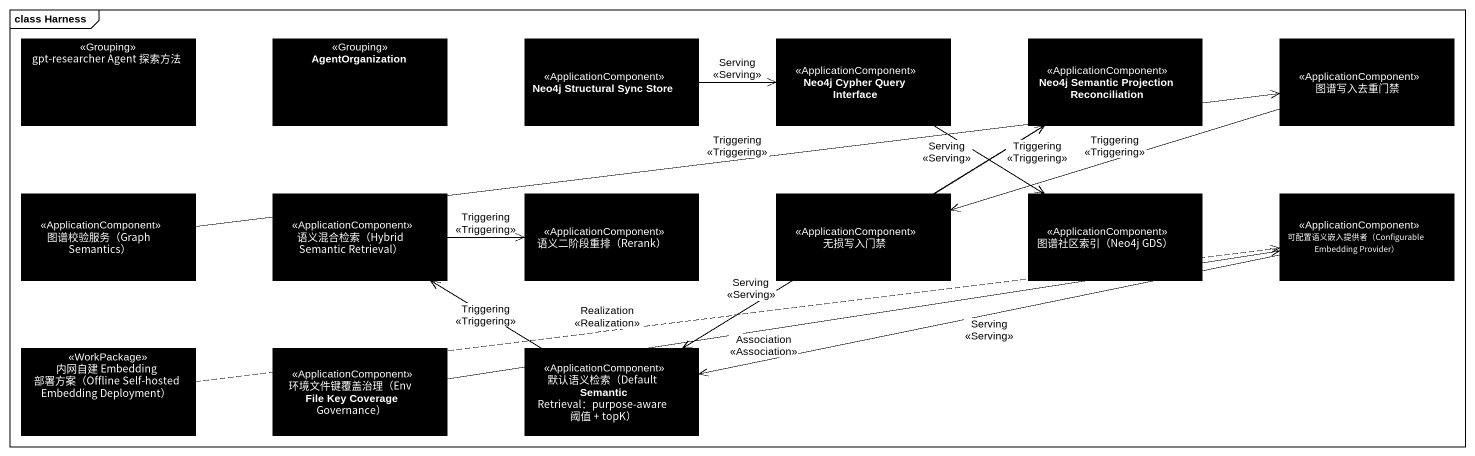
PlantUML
@startuml
mainframe class Harness
allowmixing
hide circle
hide empty members
class "gpt-researcher Agent 探索方法" as gpt_researcher_Agent_探索方法 <<Grouping>> #000000
class AgentOrganization <<Grouping>> #000000
component "Neo4j Structural Sync Store" as Neo4j_Structural_Sync_Store <<ApplicationComponent>> #000000
component "Neo4j Cypher Query Interface" as Neo4j_Cypher_Query_Interface <<ApplicationComponent>> #000000
component "Neo4j Semantic Projection Reconciliation" as Neo4j_Semantic_Projection <<ApplicationComponent>> #000000
component 图谱写入去重门禁 <<ApplicationComponent>> #000000
component "图谱校验服务（Graph Semantics）" as 图谱校验服务_Graph_Semantics <<ApplicationComponent>> #000000
component "语义混合检索（Hybrid Semantic Retrieval）" as 语义混合检索_Hybrid_Semantic <<ApplicationComponent>> #000000
component "语义二阶段重排（Rerank）" as 语义二阶段重排_Rerank <<ApplicationComponent>> #000000
component 无损写入门禁 <<ApplicationComponent>> #000000
component "图谱社区索引（Neo4j GDS）" as 图谱社区索引_Neo4j_GDS <<ApplicationComponent>> #000000
component "可配置语义嵌入提供者（Configurable Embedding Provider）" as 可配置语义嵌入提供者_Configurable <<ApplicationComponent>> #000000
class "内网自建 Embedding 部署方案（Offline Self-hosted Embedding Deployment）" as 内网自建_Embedding_部署方案_Offline <<WorkPackage>> #000000
component "环境文件键覆盖治理（Env File Key Coverage Governance）" as 环境文件键覆盖治理_Env_File_Key <<ApplicationComponent>> #000000
component "默认语义检索（Default Semantic Retrieval：purpose-aware 阈值 + topK）" as 默认语义检索_Default_Semantic <<ApplicationComponent>> #000000
Neo4j_Structural_Sync_Store -right-> Neo4j_Cypher_Query_Interface : Serving\n<<Serving>>
Neo4j_Cypher_Query_Interface --> 图谱社区索引_Neo4j_GDS : Serving\n<<Serving>>
Neo4j_Semantic_Projection --> 默认语义检索_Default_Semantic : Serving\n<<Serving>>
图谱写入去重门禁 -left-> 无损写入门禁 : Triggering\n<<Triggering>>
图谱校验服务_Graph_Semantics -right-> 图谱写入去重门禁 : Triggering\n<<Triggering>>
语义混合检索_Hybrid_Semantic -right-> 语义二阶段重排_Rerank : Triggering\n<<Triggering>>
无损写入门禁 -up-> Neo4j_Semantic_Projection : Triggering\n<<Triggering>>
可配置语义嵌入提供者_Configurable -left-> 默认语义检索_Default_Semantic : Serving\n<<Serving>>
内网自建_Embedding_部署方案_Offline .right.> 可配置语义嵌入提供者_Configurable : Realization\n<<Realization>>
环境文件键覆盖治理_Env_File_Key -right-> 可配置语义嵌入提供者_Configurable : Association\n<<Association>>
默认语义检索_Default_Semantic -up-> 语义混合检索_Hybrid_Semantic : Triggering\n<<Triggering>>
@enduml
